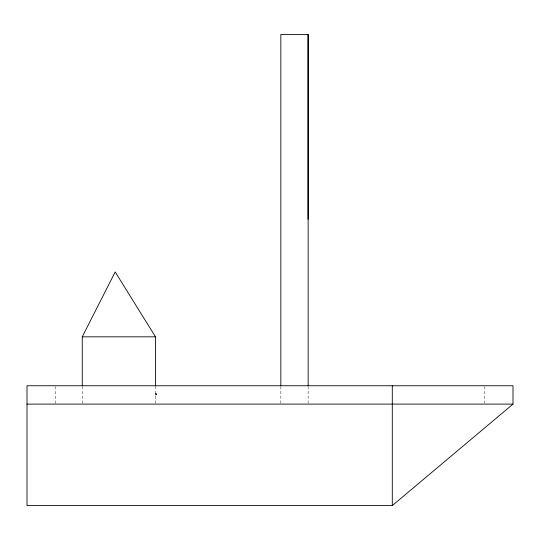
<?xml version="1.0" encoding="UTF-8"?>
<svg xmlns="http://www.w3.org/2000/svg" width="540" height="540" viewBox="0 0 540 540"><rect width="100%" height="100%" fill="white"/><g stroke="black" fill="none" stroke-linecap="round" stroke-linejoin="round"><path stroke-width="0.41" stroke-dasharray="2.7 2.03" d="M156.35 394.004L155.581 394.551M156.323 394.166L155.5 394.828A0.79 0.79 0 0 0 156.641 394.119A0.79 0.79 0 0 0 155.5 393.417M155.581 393.565L156.323 393.957M156.114 393.694L155.5 393.296M156.242 393.687L156.35 394.119M484.556 386.586L484.556 403.265M308.138 386.417L308.138 403.259M280.841 386.417L280.841 403.259M155.5 386.444L155.5 403.279M82.256 386.444L82.256 403.259M55.492 386.586L55.492 404.102"/><path stroke-width="0.81" d="M82.256 385.601L82.256 336.832L115.182 271.937L155.5 336.832L155.5 385.965M392.296 505.575L513 404.102L513 385.756L27 385.756L27 505.575L392.296 505.575L392.296 385.756M82.256 336.832L155.5 336.832M27 404.102L513 404.102M308.138 385.574L308.138 34.425L280.841 34.425L280.841 385.574M308.05 34.425L308.05 219.267"/></g></svg>
